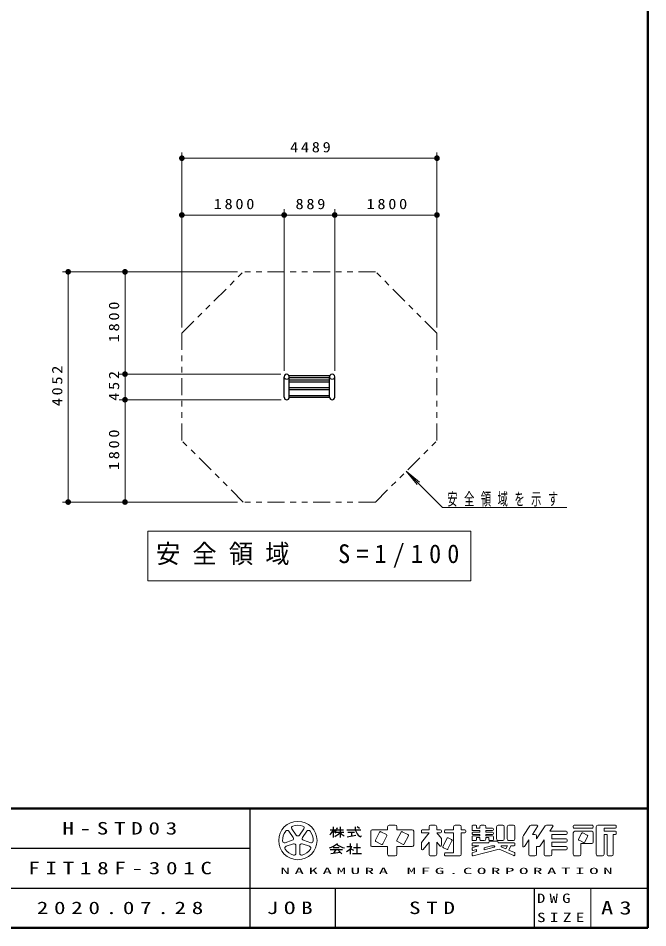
# Model space of a CAD drawing. Units: millimetres on the paper, with parts at other scales. Extents: x -365 to 0, y -5 to 257.
# Drawn here: x -110.8 to 0, y 0 to 160.1 of the extents above; entities that cross this region are included whole.
import ezdxf

# ---------------------------------------------------------------- set-up
doc = ezdxf.new("R2010")
doc.units = ezdxf.units.MM
doc.linetypes.add('USER1', pattern=[4.5, 2.5, -2])
doc.linetypes.add('USER3', pattern=[8, 3, -1, 1, -1, 1, -1])
doc.layers.add('LY_1', color=7, linetype='Continuous', lineweight=13)
doc.styles.add('ＭＳ ゴシック', font='')
doc.styles.get('ＭＳ ゴシック').set_extended_font_data('MS Gothic')

# ---------------------------------------------------------------- blocks, each defined once
blk = doc.blocks.new('filled_dot')
at = {"color": 0, "linetype": 'Continuous', "lineweight": -2, "const_width": 1.25}
blk.add_lwpolyline([(-0.625, 0, 1), (0.625, 0, 1)], format="xyb", close=True, dxfattribs=at)

msp = doc.modelspace()

# ---------------------------------------------------------------- linework, layer by layer
at = {"layer": 'LY_1', "lineweight": 50}
for p, q in [((0, 0), (0, 257)), ((-365, 21), (0, 21)), ((-365, 0), (0, 0))]:
    msp.add_line(p, q, dxfattribs=at)
at = {"layer": 'LY_1'}
for p, q in [((-81.983, 126.458), (-81.983, 136.458)), ((-37.092, 126.458), (-37.092, 136.458)), ((-81.983, 135.458), (-37.092, 135.458)), ((-81.983, 105.653), (-81.983, 126.458)), ((-81.983, 125.458), (-63.983, 125.458)), ((-63.983, 98.012), (-63.983, 126.458)), ((-63.983, 125.458), (-55.092, 125.458)), ((-55.092, 98.012), (-55.092, 126.458)), ((-55.092, 125.458), (-37.092, 125.458)), ((-37.092, 105.653), (-37.092, 126.458)), ((-92.983, 115.458), (-102.983, 115.458)), ((-101.983, 74.942), (-101.983, 115.458)), ((-72.178, 115.458), (-92.983, 115.458)), ((-91.983, 97.458), (-91.983, 115.458)), ((-64.538, 97.458), (-92.983, 97.458)), ((-91.983, 92.942), (-91.983, 97.458)), ((-64.537, 92.942), (-92.983, 92.942)), ((-91.983, 74.942), (-91.983, 92.942)), ((-42.494, 80.345), (-40.566, 78.047)), ((-42.494, 80.345), (-40.196, 78.416)), ((-36.124, 73.974), (-42.494, 80.345)), ((-92.983, 74.942), (-102.983, 74.942)), ((-72.178, 74.942), (-92.983, 74.942)), ((-36.124, 73.974), (-14.274, 73.974)), ((-87.938, 69.841), (-87.938, 61.041)), ((-31.138, 69.841), (-87.938, 69.841)), ((-31.138, 61.041), (-31.138, 69.841)), ((-87.938, 61.041), (-31.138, 61.041)), ((-45.776, 17.793), (-45.776, 17.253)), ((-45.506, 18.063), (-44.426, 18.063)), ((-44.156, 17.793), (-44.156, 17.253)), ((-38.486, 17.793), (-38.486, 17.253)), ((-38.216, 18.063), (-37.406, 18.063)), ((-37.136, 17.793), (-37.136, 17.253)), ((-34.166, 17.793), (-34.166, 17.253)), ((-33.896, 18.063), (-33.086, 18.063)), ((-32.816, 17.793), (-32.816, 17.253)), ((-30.926, 17.901), (-30.926, 17.28)), ((-30.764, 18.063), (-30.278, 18.063)), ((-30.116, 17.901), (-30.116, 17.523)), ((-29.576, 17.793), (-29.576, 17.523)), ((-28.766, 18.063), (-29.306, 18.063)), ((-28.496, 17.793), (-28.496, 17.523)), ((-26.606, 17.793), (-26.606, 15.633)), ((-26.336, 18.063), (-25.526, 18.063)), ((-25.256, 17.793), (-25.256, 15.633)), ((-24.716, 17.793), (-24.716, 15.633)), ((-24.446, 18.063), (-23.636, 18.063)), ((-23.366, 17.793), (-23.366, 15.633)), ((-21.88, 16.242), (-20.746, 17.943)), ((-20.521, 18.063), (-19.529, 18.063)), ((-20.306, 16.443), (-19.394, 17.811)), ((-19.586, 15.633), (-18.046, 17.943)), ((-17.821, 18.063), (-16.829, 18.063)), ((-17.246, 16.983), (-16.694, 17.811)), ((-13.106, 17.901), (-13.106, 17.685)), ((-12.944, 18.063), (-9.758, 18.063)), ((-9.596, 17.901), (-9.596, 17.685)), ((-9.056, 17.793), (-9.056, 12.933)), ((-8.786, 18.063), (-5.708, 18.063)), ((-5.546, 17.901), (-5.546, 17.685)), ((-62.39, 15.917), (-63.175, 16.997)), ((-62.629, 17.393), (-61.844, 16.313)), ((-61.298, 16.313), (-60.513, 17.393)), ((-59.967, 16.997), (-60.752, 15.917)), ((-48.746, 16.983), (-48.746, 14.553)), ((-48.476, 17.253), (-45.776, 17.253)), ((-47.198, 16.838), (-47.918, 15.4)), ((-45.975, 16.408), (-46.981, 16.911)), ((-46.622, 14.752), (-45.902, 16.19)), ((-44.156, 17.253), (-41.456, 17.253)), ((-43.418, 16.838), (-44.138, 15.4)), ((-42.195, 16.408), (-43.201, 16.911)), ((-42.842, 14.752), (-42.122, 16.19)), ((-41.186, 16.983), (-41.186, 14.553)), ((-39.836, 17.091), (-39.836, 16.875)), ((-38.486, 16.713), (-39.836, 15.026)), ((-39.674, 17.253), (-38.486, 17.253)), ((-39.674, 16.713), (-38.486, 16.713)), ((-37.136, 17.253), (-36.488, 17.253)), ((-37.136, 16.713), (-36.326, 15.701)), ((-37.136, 16.713), (-36.488, 16.713)), ((-36.326, 17.091), (-36.326, 16.875)), ((-35.786, 17.091), (-35.786, 16.875)), ((-35.624, 17.253), (-34.166, 17.253)), ((-35.624, 16.713), (-34.166, 16.713)), ((-34.166, 16.713), (-34.166, 13.203)), ((-32.816, 17.253), (-32.168, 17.253)), ((-32.816, 16.713), (-32.816, 12.933)), ((-32.816, 16.713), (-32.168, 16.713)), ((-32.006, 17.091), (-32.006, 16.875)), ((-30.926, 16.686), (-30.926, 16.605)), ((-30.926, 16.011), (-30.926, 15.525)), ((-30.764, 17.118), (-29.576, 17.118)), ((-30.764, 16.848), (-29.576, 16.848)), ((-30.764, 16.443), (-29.576, 16.443)), ((-30.764, 16.173), (-29.576, 16.173)), ((-30.116, 17.523), (-29.576, 17.523)), ((-29.576, 17.118), (-29.576, 16.848)), ((-29.576, 16.443), (-29.576, 16.173)), ((-28.496, 17.523), (-27.308, 17.523)), ((-28.496, 17.118), (-27.308, 17.118)), ((-28.496, 17.118), (-28.496, 16.848)), ((-28.496, 16.848), (-27.308, 16.848)), ((-28.496, 16.443), (-27.308, 16.443)), ((-28.496, 16.443), (-28.496, 16.173)), ((-28.496, 16.173), (-27.308, 16.173)), ((-27.146, 17.361), (-27.146, 17.28)), ((-27.146, 16.686), (-27.146, 16.605)), ((-27.146, 16.011), (-27.146, 15.525)), ((-20.306, 16.443), (-19.856, 16.443)), ((-19.586, 16.173), (-19.586, 15.633)), ((-17.246, 16.983), (-14.348, 16.983)), ((-16.886, 16.443), (-14.348, 16.443)), ((-16.886, 16.443), (-16.886, 15.633)), ((-14.186, 16.821), (-14.186, 16.605)), ((-13.106, 16.713), (-13.106, 12.933)), ((-12.944, 17.523), (-9.758, 17.523)), ((-12.836, 16.983), (-9.866, 16.983)), ((-11.666, 16.622), (-12.17, 15.616)), ((-11.449, 16.695), (-10.659, 16.3)), ((-10.586, 16.082), (-11.09, 15.076)), ((-9.596, 16.713), (-9.596, 15.093)), ((-7.706, 17.523), (-7.706, 16.983)), ((-7.706, 17.523), (-5.708, 17.523)), ((-7.706, 16.983), (-5.708, 16.983)), ((-7.706, 16.443), (-7.166, 16.443)), ((-7.706, 16.443), (-7.706, 12.933)), ((-7.166, 16.443), (-7.166, 12.933)), ((-6.086, 16.443), (-5.708, 16.443)), ((-6.086, 16.443), (-6.086, 12.933)), ((-5.546, 16.821), (-5.546, 16.605)), ((-63.828, 14.985), (-62.559, 15.397)), ((-62.35, 14.755), (-63.62, 14.343)), ((-61.908, 13.099), (-61.908, 14.434)), ((-61.233, 14.434), (-61.233, 13.099)), ((-59.522, 14.343), (-60.792, 14.755)), ((-60.583, 15.397), (-59.313, 14.985)), ((-47.845, 15.183), (-46.839, 14.68)), ((-44.065, 15.183), (-43.059, 14.68)), ((-39.836, 15.026), (-39.836, 13.868)), ((-38.486, 15.093), (-39.547, 13.766)), ((-38.486, 15.093), (-38.486, 12.933)), ((-37.136, 15.093), (-36.614, 14.441)), ((-37.136, 15.093), (-37.136, 12.933)), ((-36.326, 15.701), (-36.326, 14.543)), ((-35.318, 15.758), (-36.038, 14.32)), ((-34.454, 15.326), (-35.174, 13.888)), ((-35.101, 15.831), (-34.527, 15.544)), ((-30.926, 14.796), (-30.926, 14.58)), ((-29.74, 14.418), (-30.803, 14.152)), ((-30.764, 15.363), (-30.278, 15.363)), ((-30.764, 14.958), (-27.956, 14.958)), ((-30.764, 14.418), (-29.74, 14.418)), ((-30.116, 15.903), (-29.576, 15.903)), ((-30.116, 15.903), (-30.116, 15.525)), ((-29.576, 15.903), (-29.576, 15.633)), ((-29.306, 15.363), (-28.766, 15.363)), ((-27.513, 14.418), (-28.766, 14.105)), ((-28.496, 15.903), (-28.496, 15.633)), ((-28.496, 15.903), (-27.956, 15.903)), ((-27.956, 15.903), (-27.956, 15.525)), ((-27.956, 15.066), (-27.956, 14.958)), ((-27.794, 15.363), (-27.308, 15.363)), ((-27.794, 15.228), (-26.498, 15.228)), ((-27.513, 14.418), (-27.053, 14.418)), ((-26.336, 15.363), (-25.526, 15.363)), ((-26.336, 15.066), (-26.336, 14.958)), ((-26.336, 14.958), (-23.528, 14.958)), ((-25.738, 14.418), (-24.712, 14.418)), ((-24.968, 13.906), (-24.712, 14.418)), ((-24.474, 13.687), (-24.108, 14.418)), ((-24.446, 15.363), (-23.636, 15.363)), ((-24.108, 14.418), (-23.528, 14.418)), ((-23.366, 14.796), (-23.366, 14.58)), ((-22.016, 15.793), (-22.016, 14.413)), ((-21.719, 14.323), (-20.936, 15.498)), ((-20.936, 15.498), (-20.936, 12.933)), ((-18.966, 14.404), (-18.236, 15.498)), ((-18.236, 15.498), (-18.236, 12.933)), ((-16.886, 15.633), (-14.348, 15.633)), ((-16.886, 15.093), (-16.886, 14.283)), ((-16.886, 15.093), (-14.348, 15.093)), ((-14.186, 15.471), (-14.186, 15.255)), ((-12.097, 15.399), (-11.307, 15.004)), ((-11.756, 14.823), (-11.756, 12.933)), ((-11.756, 14.823), (-9.866, 14.823)), ((-48.476, 14.283), (-45.776, 14.283)), ((-45.776, 14.283), (-45.776, 12.933)), ((-44.156, 14.283), (-41.456, 14.283)), ((-44.156, 14.283), (-44.156, 12.933)), ((-35.965, 14.103), (-35.391, 13.816)), ((-35.786, 13.041), (-35.786, 12.825)), ((-35.624, 13.203), (-34.166, 13.203)), ((-30.926, 13.995), (-30.926, 13.773)), ((-30.926, 13.077), (-30.926, 12.854)), ((-30.116, 13.406), (-30.803, 13.234)), ((-26.15, 13.841), (-30.725, 12.697)), ((-30.116, 13.768), (-30.725, 13.615)), ((-30.116, 13.768), (-30.116, 13.406)), ((-27.023, 14.179), (-28.766, 13.743)), ((-28.766, 14.105), (-28.766, 13.743)), ((-26.15, 13.841), (-23.594, 12.705)), ((-25.771, 14.263), (-24.968, 13.906)), ((-24.474, 13.687), (-23.462, 13.237)), ((-23.366, 13.089), (-23.366, 12.853)), ((-19.586, 14.283), (-19.19, 14.283)), ((-19.586, 14.283), (-19.586, 12.933)), ((-16.886, 14.283), (-14.348, 14.283)), ((-16.886, 13.743), (-16.886, 12.933)), ((-16.886, 13.743), (-14.348, 13.743)), ((-14.186, 14.121), (-14.186, 13.905)), ((-45.506, 12.663), (-44.426, 12.663)), ((-38.216, 12.663), (-37.406, 12.663)), ((-35.624, 12.663), (-33.086, 12.663)), ((-20.666, 12.663), (-19.856, 12.663)), ((-17.966, 12.663), (-17.156, 12.663)), ((-12.836, 12.663), (-12.026, 12.663)), ((-8.786, 12.663), (-7.976, 12.663)), ((-6.896, 12.663), (-6.356, 12.663)), ((-10, 7), (-10, 0))]:
    msp.add_line(p, q, dxfattribs=at)
at = {"layer": 'LY_1', "linetype": 'USER3'}
for p, q in [((-81.983, 104.653), (-71.178, 115.458)), ((-47.897, 115.458), (-71.178, 115.458)), ((-37.092, 104.653), (-47.897, 115.458)), ((-81.983, 85.748), (-81.983, 104.653)), ((-37.092, 85.747), (-37.092, 104.653)), ((-71.178, 74.942), (-81.983, 85.748)), ((-47.897, 74.942), (-37.092, 85.747)), ((-47.897, 74.942), (-71.178, 74.942))]:
    msp.add_line(p, q, dxfattribs=at)
at = {"layer": 'LY_1', "lineweight": 25}
for p, q in [((-63.983, 93.388), (-63.983, 96.995)), ((-63.125, 97.183), (-55.95, 97.183)), ((-63.092, 93.388), (-63.092, 96.995)), ((-63.092, 96.843), (-55.983, 96.843)), ((-63.092, 96.432), (-55.983, 96.432)), ((-63.092, 96.092), (-55.983, 96.092)), ((-55.983, 93.388), (-55.983, 96.995)), ((-55.092, 93.388), (-55.092, 96.995)), ((-63.092, 95.076), (-55.983, 95.076)), ((-63.092, 94.736), (-55.983, 94.736)), ((-63.092, 93.719), (-55.983, 93.719)), ((-63.092, 93.379), (-55.983, 93.379)), ((-70, 21), (-70, 0)), ((-55.361, 17.793), (-55.361, 15.903)), ((-54.146, 17.793), (-54.146, 15.903)), ((-50.719, 17.467), (-51.16, 17.761)), ((-55.901, 17.253), (-54.956, 17.253)), ((-54.915, 16.848), (-53.471, 16.848)), ((-54.769, 17.253), (-53.525, 17.253)), ((-52.931, 17.253), (-50.501, 17.253)), ((-52.889, 16.02), (-51.353, 16.327)), ((-52.796, 16.848), (-51.581, 16.848)), ((-52.121, 16.848), (-52.121, 16.173)), ((-52.391, 14.823), (-52.391, 14.283)), ((-51.176, 14.823), (-51.176, 13.068)), ((-182.5, 14), (-70, 14)), ((-55.901, 13.784), (-53.741, 13.784)), ((-55.765, 13.067), (-54.113, 13.304)), ((-55.361, 14.148), (-54.281, 14.148)), ((-54.899, 13.784), (-55.289, 13.136)), ((-54.416, 13.607), (-53.81, 13.001)), ((-52.931, 14.283), (-52.051, 14.283)), ((-52.391, 13.91), (-52.391, 12.933)), ((-52.34, 13.96), (-51.796, 13.646)), ((-51.986, 13.068), (-50.366, 13.068)), ((-51.783, 14.148), (-50.568, 14.148)), ((-237.5, 7), (0, 7)), ((-55, 7), (-55, 0)), ((-20, 7), (-20, 0))]:
    msp.add_line(p, q, dxfattribs=at)
at = {"layer": 'LY_1'}
msp.add_circle((-61.571, 15.363), 3.375, dxfattribs=at)
at = {"layer": 'LY_1', "lineweight": 25}
for centre, radius, start, end in [((-63.538, 97.012), 0.446, 357.75451, 184.8181), ((-55.538, 97.012), 0.446, 357.75451, 184.8181), ((-63.537, 93.388), 0.446, 180, 0), ((-55.537, 93.388), 0.446, 180, 0), ((-56.002, 18.047), 1.467, 313.72108, 343.54317), ((-49.563, 17.694), 1.953, 177.09472, 240.51891), ((-57.466, 18.084), 2.285, 311.36185, 337.13638), ((-53.383, 18.427), 2.345, 212.50346, 230.00631), ((-56.374, 18.818), 3.034, 295.86917, 317.23867), ((-51.918, 18.818), 3.034, 222.76131, 240.10806), ((-51.54, 16.805), 1.299, 321.42112, 334.8249), ((-56.898, 17.257), 3.32, 285.11261, 313.40619), ((-52.77, 17.194), 3.192, 231.17281, 259.75506), ((-55.66, 17.226), 4.657, 304.87257, 320.80411)]:
    msp.add_arc(centre, radius, start, end, dxfattribs=at)
at = {"layer": 'LY_1', "linetype": 'USER1'}
for centre in [(-63.537, 96.995), (-55.537, 96.995)]:
    msp.add_arc(centre, 0.446, 180, 0, dxfattribs=at)
at = {"layer": 'LY_1'}
for centre, radius, start, end in [((-62.356, 17.592), 0.338, 109.39847, 215.99997), ((-61.571, 15.363), 2.7, 70.60155, 109.39847), ((-60.786, 17.592), 0.338, 324, 70.60155), ((-45.506, 17.793), 0.27, 89.99998, 179.99996), ((-44.426, 17.793), 0.27, 0, 89.99998), ((-38.216, 17.793), 0.27, 89.99998, 179.99996), ((-37.406, 17.793), 0.27, 0, 89.99998), ((-33.896, 17.793), 0.27, 89.99998, 179.99996), ((-33.086, 17.793), 0.27, 0, 89.99998), ((-30.764, 17.901), 0.162, 89.99998, 179.99996), ((-30.278, 17.901), 0.162, 0, 89.99998), ((-29.306, 17.793), 0.27, 89.99998, 179.99996), ((-28.766, 17.793), 0.27, 0, 89.99998), ((-26.336, 17.793), 0.27, 89.99998, 179.99996), ((-25.526, 17.793), 0.27, 0, 89.99998), ((-24.446, 17.793), 0.27, 89.99998, 179.99996), ((-23.636, 17.793), 0.27, 0, 89.99998), ((-20.521, 17.793), 0.27, 89.99998, 146.30984), ((-19.529, 17.901), 0.162, 326.31015, 89.99998), ((-17.821, 17.793), 0.27, 89.99998, 146.3098), ((-16.829, 17.901), 0.162, 326.31003, 89.99998), ((-12.944, 17.901), 0.162, 89.99998, 179.99996), ((-12.944, 17.685), 0.162, 179.99998, 270.00002), ((-9.758, 17.901), 0.162, 0, 89.99998), ((-9.758, 17.685), 0.162, 270.00002, 0), ((-8.786, 17.793), 0.27, 89.99998, 179.99996), ((-5.708, 17.901), 0.162, 0, 89.99998), ((-5.708, 17.685), 0.162, 270.00002, 0), ((-61.571, 15.363), 2.7, 142.60154, 181.39846), ((-63.448, 16.798), 0.338, 35.99999, 142.60154), ((-61.571, 16.512), 0.338, 215.99998, 324), ((-59.694, 16.798), 0.338, 37.39846, 143.99995), ((-61.571, 15.363), 2.7, 358.60155, 37.39847), ((-48.476, 16.983), 0.27, 89.99998, 179.99996), ((-47.054, 16.766), 0.162, 63.43492, 153.43499), ((-46.047, 16.263), 0.162, 333.4349, 63.43487), ((-43.274, 16.766), 0.162, 63.43492, 153.43499), ((-42.267, 16.263), 0.162, 333.4349, 63.43487), ((-41.456, 16.983), 0.27, 0, 89.99998), ((-39.674, 17.091), 0.162, 89.99998, 179.99996), ((-39.674, 16.875), 0.162, 179.99998, 270.00002), ((-36.488, 17.091), 0.162, 0, 89.99998), ((-36.488, 16.875), 0.162, 270.00002, 0), ((-35.624, 17.091), 0.162, 89.99998, 179.99996), ((-35.624, 16.875), 0.162, 179.99998, 270.00002), ((-32.168, 17.091), 0.162, 0, 89.99998), ((-32.168, 16.875), 0.162, 270.00002, 0), ((-30.764, 17.28), 0.162, 179.99998, 270.00002), ((-30.764, 16.686), 0.162, 89.99998, 179.99996), ((-30.764, 16.605), 0.162, 179.99998, 270.00002), ((-30.764, 16.011), 0.162, 89.99998, 179.99996), ((-27.308, 17.361), 0.162, 0, 89.99998), ((-27.308, 17.28), 0.162, 270.00002, 0), ((-27.308, 16.686), 0.162, 0, 89.99998), ((-27.308, 16.605), 0.162, 270.00002, 0), ((-27.308, 16.011), 0.162, 0, 89.99998), ((-21.206, 15.793), 0.81, 146.30999, 179.99996), ((-19.856, 16.173), 0.27, 0, 89.99998), ((-14.348, 16.821), 0.162, 0, 89.99998), ((-14.348, 16.605), 0.162, 270.00002, 0), ((-12.836, 16.713), 0.27, 89.99998, 179.99996), ((-11.522, 16.55), 0.162, 63.43447, 153.43474), ((-10.731, 16.155), 0.162, 333.43484, 63.43447), ((-9.866, 16.713), 0.27, 0, 89.99998), ((-5.708, 16.821), 0.162, 0, 89.99998), ((-5.708, 16.605), 0.162, 270.00002, 0), ((-63.933, 15.306), 0.338, 181.39848, 287.99997), ((-62.663, 15.718), 0.338, 287.99998, 35.99999), ((-62.246, 14.434), 0.338, 359.99997, 107.99999), ((-60.896, 14.434), 0.338, 71.99997, 179.99999), ((-60.479, 15.718), 0.338, 143.99996, 251.99999), ((-59.209, 15.306), 0.338, 252.00001, 358.60156), ((-48.476, 14.553), 0.27, 179.99998, 270.00002), ((-47.773, 15.328), 0.162, 153.43495, 243.43485), ((-46.766, 14.825), 0.162, 243.43498, 333.43496), ((-43.993, 15.328), 0.162, 153.43495, 243.43485), ((-42.986, 14.825), 0.162, 243.43498, 333.43496), ((-41.456, 14.553), 0.27, 270.00002, 0), ((-36.488, 14.543), 0.162, 218.65962, 0), ((-35.174, 15.686), 0.162, 63.43487, 153.43498), ((-34.599, 15.399), 0.162, 333.43492, 63.43493), ((-30.764, 15.525), 0.162, 179.99998, 270.00002), ((-30.764, 14.796), 0.162, 89.99998, 179.99996), ((-30.764, 14.58), 0.162, 179.99998, 270.00002), ((-30.278, 15.525), 0.162, 270.00002, 0), ((-29.306, 15.633), 0.27, 179.99998, 270.00002), ((-28.766, 15.633), 0.27, 270.00002, 0), ((-27.794, 15.525), 0.162, 179.99998, 270.00002), ((-27.794, 15.066), 0.162, 89.99998, 179.99996), ((-27.308, 15.525), 0.162, 270.00002, 0), ((-27.053, 14.297), 0.121, 284.0365, 89.99998), ((-26.336, 15.633), 0.27, 179.99998, 270.00002), ((-26.498, 15.066), 0.162, 0, 89.99998), ((-25.738, 14.337), 0.081, 89.99998, 246.03817), ((-25.526, 15.633), 0.27, 270.00002, 0), ((-24.446, 15.633), 0.27, 179.99998, 270.00002), ((-23.636, 15.633), 0.27, 270.00002, 0), ((-23.528, 14.796), 0.162, 0, 89.99998), ((-23.528, 14.58), 0.162, 270.00002, 0), ((-21.854, 14.413), 0.162, 179.99998, 326.30997), ((-14.348, 15.471), 0.162, 0, 89.99998), ((-14.348, 15.255), 0.162, 270.00002, 0), ((-12.025, 15.544), 0.162, 153.43517, 243.43529), ((-11.234, 15.149), 0.162, 243.43534, 333.43491), ((-9.866, 15.093), 0.27, 270.00002, 0), ((-63.516, 14.022), 0.338, 107.99999, 214.60154), ((-61.571, 15.363), 2.7, 214.60156, 253.39848), ((-62.246, 13.099), 0.338, 253.39847, 359.99997), ((-60.896, 13.099), 0.338, 179.99999, 286.60154), ((-61.571, 15.363), 2.7, 286.60155, 325.39847), ((-59.626, 14.022), 0.338, 325.39847, 71.99996), ((-45.506, 12.933), 0.27, 179.99998, 270.00002), ((-44.426, 12.933), 0.27, 270.00002, 0), ((-39.674, 13.868), 0.162, 179.99998, 321.34037), ((-38.216, 12.933), 0.27, 179.99998, 270.00002), ((-37.406, 12.933), 0.27, 270.00002, 0), ((-35.893, 14.248), 0.162, 153.43487, 243.4348), ((-35.624, 13.041), 0.162, 89.99998, 179.99996), ((-35.624, 12.825), 0.162, 179.99998, 270.00002), ((-35.318, 13.961), 0.162, 243.43487, 333.43498), ((-33.086, 12.933), 0.27, 270.00002, 0), ((-30.764, 13.995), 0.162, 104.03614, 179.99996), ((-30.764, 13.773), 0.162, 179.99998, 284.03612), ((-30.764, 13.077), 0.162, 104.03614, 179.99996), ((-30.764, 12.854), 0.162, 179.99998, 284.03612), ((-23.528, 12.853), 0.162, 246.03699, 0), ((-23.528, 13.089), 0.162, 0, 66.03701), ((-20.666, 12.933), 0.27, 179.99998, 270.00002), ((-19.856, 12.933), 0.27, 270.00002, 0), ((-19.19, 14.553), 0.27, 270.00002, 326.31002), ((-17.966, 12.933), 0.27, 179.99998, 270.00002), ((-17.156, 12.933), 0.27, 270.00002, 0), ((-14.348, 14.121), 0.162, 0, 89.99998), ((-14.348, 13.905), 0.162, 270.00002, 0), ((-12.836, 12.933), 0.27, 179.99998, 270.00002), ((-12.026, 12.933), 0.27, 270.00002, 0), ((-8.786, 12.933), 0.27, 179.99998, 270.00002), ((-7.976, 12.933), 0.27, 270.00002, 0), ((-6.896, 12.933), 0.27, 179.99998, 270.00002), ((-6.356, 12.933), 0.27, 270.00002, 0)]:
    msp.add_arc(centre, radius, start, end, dxfattribs=at)

# ---------------------------------------------------------------- block references
at = {"layer": 'LY_1', "xscale": 0.4, "yscale": 0.4}
for p in [(-81.983, 135.458), (-81.983, 125.458), (-63.983, 125.458), (-55.092, 125.458)]:
    msp.add_blockref('filled_dot', p, dxfattribs=at)
for p, rotation in [((-37.092, 135.458), 180), ((-63.983, 125.458), 180), ((-55.092, 125.458), 180), ((-37.092, 125.458), 180), ((-101.983, 115.458), 270), ((-91.983, 115.458), 270), ((-91.983, 97.458), 270), ((-91.983, 97.458), 90), ((-91.983, 92.942), 90), ((-91.983, 92.942), 270), ((-101.983, 74.942), 90), ((-91.983, 74.942), 90)]:
    msp.add_blockref('filled_dot', p, dxfattribs=dict(at, rotation=rotation))

# ---------------------------------------------------------------- texts
at = {"layer": 'LY_1', "style": 'ＭＳ ゴシック'}
for s, insert, char_height, attachment_point in [('\\T1.33;\\W1.15;4489', (-59.121, 136.458), 1.833, 8), ('\\T1.33;\\W1.15;1800', (-72.562, 126.458), 1.833, 8), ('\\T1.33;\\W1.15;889', (-59.121, 126.458), 1.833, 8), ('\\T1.33;\\W1.15;1800', (-45.671, 126.458), 1.833, 8), ('\\T1.64;\\W0.6;安全領域を示す', (-35.274, 74.124), 2.199, 7), ('\\T1.5;\\W0.95;安全領域\u3000S=1/100', (-86.538, 65.441), 3.299, 4), ('\\T1.5;\\W1.35;H-STD03', (-103, 17.5), 2.199, 4), ('\\T1.5;\\W1.35;FIT18F-301C', (-109, 10.5), 2.199, 4), ('\\T1.5;\\W2.2;NAKAMURA\\~MFG.CORPORATION', (-35, 10), 1.1, 5), ('\\T1.52;\\W1.3;DWG', (-19.5, 5.188), 1.65, 4), ('\\T1.5;\\W1.35;2020.07.28', (-107.5, 3.5), 2.199, 4), ('\\T1.5;\\W1.35;JOB', (-62.5, 3.5), 2.199, 5), ('\\T1.5;\\W1.35;STD', (-42, 3.5), 2.199, 4), ('\\T1.5;\\W1.35;A3', (-5, 3.5), 2.346, 5), ('\\T1.5;\\W1.35;SIZE', (-19.5, 1.812), 1.65, 4)]:
    msp.add_mtext(s, dxfattribs=dict(at, insert=insert, char_height=char_height, attachment_point=attachment_point))
at = {"layer": 'LY_1', "char_height": 1.833, "attachment_point": 8, "rotation": 90, "style": 'ＭＳ ゴシック'}
for s, insert in [('\\T1.33;\\W1.15;1800', (-92.983, 106.879)), ('\\T1.33;\\W1.15;4052', (-102.983, 95.609)), ('\\T1.33;\\W1.15;452', (-92.983, 95.617)), ('\\T1.33;\\W1.15;1800', (-92.983, 84.363))]:
    msp.add_mtext(s, dxfattribs=dict(at, insert=insert))

doc.saveas('drawing.dxf')
